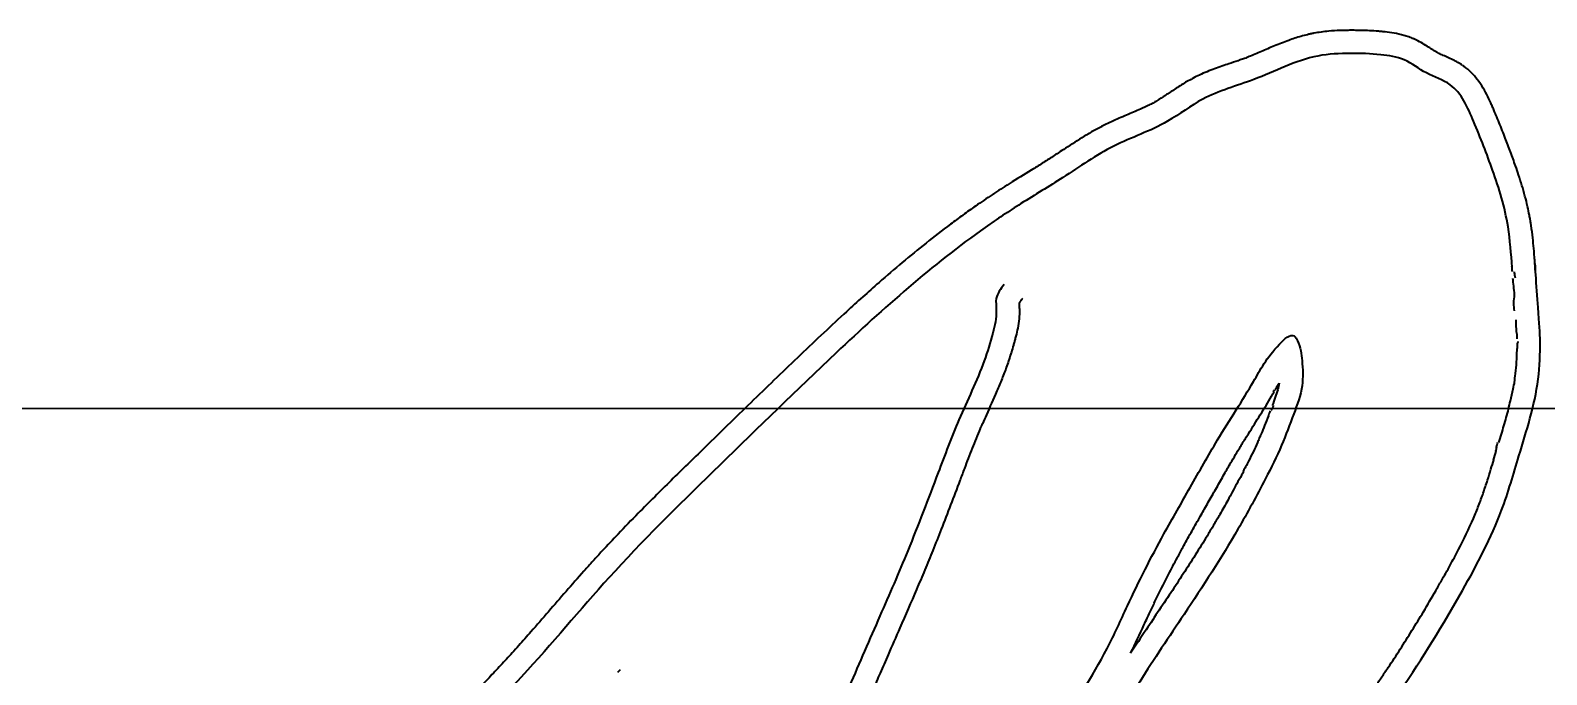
# Model space of a CAD drawing. Header units: millimetres. Extents: x 120281 to 1416367021, y -641565767 to 918373.
# Drawn here: x 1020500 to 1021142, y 870922 to 871195 of the extents above; entities that cross this region are included whole.
import ezdxf

# ---------------------------------------------------------------- set-up
doc = ezdxf.new("R2010")
doc.units = ezdxf.units.MM
doc.layers.add('0_Ном._пера__1', color=7, linetype='Continuous', lineweight=35)
doc.layers.add('размер', color=90, linetype='Continuous', lineweight=40)

msp = doc.modelspace()

# ---------------------------------------------------------------- linework, layer by layer
at = {"layer": '0_Ном._пера__1', "linetype": 'Continuous'}
for points, knots in [([(1021083.29825, 871192.02258, 0), (1021082.59165, 871192.27221, 0), (1021081.89167, 871192.49113, 0), (1021081.20099, 871192.68489, 0), (1021079.78197, 871193.08296, 0), (1021078.40915, 871193.37575, 0), (1021077.08229, 871193.60464, 0), (1021075.75544, 871193.83352, 0), (1021074.48053, 871193.99849, 0), (1021073.26693, 871194.13168, 0), (1021072.9432, 871194.16721, 0), (1021072.67354, 871194.19855, 0), (1021072.35817, 871194.23003, 0), (1021072.04254, 871194.26153, 0), (1021071.64713, 871194.29711, 0), (1021071.33264, 871194.32573, 0), (1021070.70385, 871194.38295, 0), (1021070.10523, 871194.43103, 0), (1021069.48088, 871194.47737, 0), (1021068.23227, 871194.57003, 0), (1021066.99598, 871194.64137, 0), (1021065.76363, 871194.69501, 0), (1021064.39517, 871194.75457, 0), (1021063.03606, 871194.79206, 0), (1021061.68446, 871194.81141, 0), (1021060.70296, 871194.82546, 0), (1021059.7256, 871194.83005, 0), (1021058.75118, 871194.82665, 0), (1021058.00403, 871194.82404, 0), (1021057.24996, 871194.81668, 0), (1021056.48677, 871194.80287, 0), (1021055.72351, 871194.78907, 0), (1021054.94401, 871194.76924, 0), (1021054.16471, 871194.74, 0), (1021052.60623, 871194.68153, 0), (1021051.02528, 871194.58741, 0), (1021049.40927, 871194.43965, 0), (1021048.33872, 871194.34176, 0), (1021047.25291, 871194.22026, 0), (1021046.16073, 871194.06869, 0), (1021045.16897, 871193.93105, 0), (1021044.17652, 871193.7685, 0), (1021043.16991, 871193.5768, 0), (1021042.6979, 871193.4869, 0), (1021042.20865, 871193.39411, 0), (1021041.74252, 871193.29325, 0), (1021041.27641, 871193.19239, 0), (1021040.81455, 871193.08517, 0), (1021040.35571, 871192.97455, 0), (1021039.43822, 871192.75338, 0), (1021038.5532, 871192.51154, 0), (1021037.66429, 871192.25698, 0), (1021035.88643, 871191.74787, 0), (1021034.16127, 871191.17998, 0), (1021032.49132, 871190.57995, 0), (1021030.41635, 871189.8344, 0), (1021028.42033, 871189.03925, 0), (1021026.49707, 871188.24055, 0), (1021024.57381, 871187.44185, 0), (1021022.72364, 871186.64009, 0), (1021020.9291, 871185.87131, 0), (1021019.13455, 871185.10254, 0), (1021017.39544, 871184.36681, 0), (1021015.69524, 871183.69292, 0), (1021015.33332, 871183.54947, 0), (1021014.94844, 871183.40746, 0), (1021014.58988, 871183.26981, 0)], [0, 0, 0, 0, 1, 1, 1, 2, 2, 2, 3, 3, 3, 4, 4, 4, 5, 5, 5, 6, 6, 6, 7, 7, 7, 8, 8, 8, 9, 9, 9, 10, 10, 10, 11, 11, 11, 12, 12, 12, 13, 13, 13, 14, 14, 14, 15, 15, 15, 16, 16, 16, 17, 17, 17, 18, 18, 18, 19, 19, 19, 20, 20, 20, 21, 21, 21, 22, 22, 22, 22]), ([(1021085.32957, 871191.19013, 0), (1021085.15205, 871191.26856, 0), (1021084.97202, 871191.34592, 0), (1021084.79314, 871191.42068, 0), (1021084.61461, 871191.49529, 0), (1021084.55135, 871191.54607, 0), (1021084.37338, 871191.61652, 0), (1021084.01743, 871191.7574, 0), (1021083.71429, 871191.8955, 0), (1021083.36114, 871192.02032, 0)], [0, 0, 0, 0, 1, 1, 1, 2, 2, 2, 3, 3, 3, 3]), ([(1021095.52503, 871185.24801, 0), (1021095.43862, 871185.29229, 0), (1021095.35479, 871185.336, 0), (1021095.27357, 871185.37912, 0), (1021095.11147, 871185.46517, 0), (1021095.04642, 871185.55179, 0), (1021094.87241, 871185.65071, 0), (1021094.69854, 871185.74956, 0), (1021094.54615, 871185.85241, 0), (1021094.35922, 871185.96442, 0), (1021093.98532, 871186.18848, 0), (1021093.59065, 871186.43752, 0), (1021093.16265, 871186.71068, 0), (1021092.52716, 871187.11626, 0), (1021091.82674, 871187.57334, 0), (1021091.05885, 871188.06388, 0), (1021090.29095, 871188.55443, 0), (1021089.45209, 871189.07889, 0), (1021088.52219, 871189.60933, 0), (1021087.59227, 871190.13977, 0), (1021086.56942, 871190.67652, 0), (1021085.43997, 871191.1762, 0)], [0, 0, 0, 0, 1, 1, 1, 2, 2, 2, 3, 3, 3, 4, 4, 4, 5, 5, 5, 6, 6, 6, 7, 7, 7, 7]), ([(1021127.01916, 871094.45146, 0), (1021126.61329, 871100.19096, 0), (1021126.20742, 871105.93046, 0), (1021125.30093, 871111.59603, 0), (1021124.63575, 871115.7534, 0), (1021123.70101, 871119.87097, 0), (1021122.55617, 871123.93815, 0), (1021121.44653, 871127.88028, 0), (1021120.13951, 871131.77507, 0), (1021118.78046, 871135.59691, 0), (1021116.31847, 871142.52037, 0), (1021113.68571, 871149.20444, 0), (1021110.7312, 871156.28668, 0), (1021108.27964, 871162.16331, 0), (1021105.60654, 871168.31409, 0), (1021100.76546, 871171.77946, 0), (1021097.83665, 871173.87597, 0), (1021094.11434, 871174.98958, 0), (1021090.7953, 871176.75935, 0), (1021087.54303, 871178.49352, 0), (1021084.67798, 871180.85771, 0), (1021081.38027, 871182.29235, 0), (1021078.29618, 871183.63406, 0), (1021074.83368, 871184.16275, 0), (1021071.41013, 871184.50669, 0), (1021067.13652, 871184.93602, 0), (1021062.92362, 871185.07745, 0), (1021058.67317, 871185.0598, 0), (1021054.04328, 871185.04058, 0), (1021049.36885, 871184.8326, 0), (1021044.83039, 871183.95169, 0), (1021040.07953, 871183.02954, 0), (1021035.47768, 871181.36999, 0), (1021030.9832, 871179.5268, 0), (1021026.53157, 871177.70117, 0), (1021022.18528, 871175.69539, 0), (1021017.69113, 871173.99191, 0), (1021010.46962, 871171.25463, 0), (1021002.86634, 871169.29787, 0), (1020996.09428, 871165.69335, 0), (1020990.92347, 871162.94112, 0), (1020986.23728, 871159.22822, 0), (1020981.14125, 871156.28668, 0), (1020973.92296, 871152.12012, 0), (1020965.8824, 871149.50114, 0), (1020958.43415, 871145.77378, 0), (1020950.88746, 871141.99717, 0), (1020943.94886, 871137.08269, 0), (1020936.8373, 871132.49345, 0), (1020930.97627, 871128.7112, 0), (1020924.99775, 871125.14986, 0), (1020919.11306, 871121.42744, 0), (1020914.00982, 871118.19934, 0), (1020908.97716, 871114.85011, 0), (1020904.03669, 871111.37516, 0), (1020881.54101, 871095.55252, 0), (1020860.95715, 871077.12356, 0), (1020840.90266, 871058.2557, 0), (1020824.24972, 871042.5881, 0), (1020807.96179, 871026.61785, 0), (1020791.61142, 871010.66923, 0), (1020776.57192, 870995.99927, 0), (1020761.47959, 870981.3476, 0), (1020747.30747, 870965.85022, 0), (1020734.69584, 870952.05925, 0), (1020722.81294, 870937.59855, 0), (1020710.20247, 870923.79865, 0), (1020702.68061, 870915.56731, 0), (1020694.89986, 870907.57108, 0), (1020687.41163, 870899.31261, 0), (1020679.50794, 870890.59594, 0), (1020671.93015, 870881.58712, 0), (1020664.14946, 870872.75193, 0), (1020656.44913, 870864.008, 0), (1020648.55007, 870855.43413, 0), (1020641.4423, 870846.19315, 0), (1020636.12064, 870839.27431, 0), (1020631.24254, 870831.98152, 0), (1020627.01799, 870824.36696, 0), (1020623.16394, 870817.4202, 0), (1020619.85364, 870810.20564, 0), (1020615.89334, 870803.25057, 0), (1020610.57158, 870793.90451, 0), (1020604.07588, 870785.027, 0), (1020600.87877, 870774.90973, 0), (1020599.41203, 870770.26824, 0), (1020598.64077, 870765.36577, 0), (1020598.09996, 870760.46083, 0), (1020597.69097, 870756.75151, 0), (1020597.4137, 870753.04077, 0), (1020597.53969, 870749.34766, 0), (1020597.67243, 870745.45677, 0), (1020598.2536, 870741.58546, 0), (1020598.65599, 870737.67756, 0), (1020599.09839, 870733.38114, 0), (1020599.325, 870729.04054, 0), (1020600.32416, 870724.89754, 0), (1020601.18265, 870721.33779, 0), (1020602.60839, 870717.92394, 0), (1020603.65739, 870714.33744, 0), (1020604.65618, 870710.92261, 0), (1020605.31661, 870707.35113, 0), (1020607.00182, 870704.336, 0), (1020608.45882, 870701.72919, 0), (1020610.68068, 870699.53838, 0), (1020612.55706, 870697.11181, 0), (1020615.1909, 870693.70569, 0), (1020617.13647, 870689.8354, 0), (1020619.78871, 870686.55351, 0), (1020622.88951, 870682.71655, 0), (1020626.9577, 870679.68369, 0), (1020630.91209, 870676.55031, 0), (1020634.90976, 870673.38263, 0), (1020638.79094, 870670.11217, 0), (1020643.14766, 870667.65895, 0), (1020647.16588, 870665.39633, 0), (1020651.59008, 870663.82884, 0), (1020655.94264, 870662.10138, 0), (1020660.93939, 870660.11825, 0), (1020665.84082, 870657.92432, 0), (1020670.95987, 870656.54579, 0), (1020677.77394, 870654.7108, 0), (1020684.9715, 870654.32064, 0), (1020692.09532, 870653.76694, 0), (1020697.86874, 870653.3182, 0), (1020703.59426, 870652.76204, 0), (1020709.33468, 870652.65509, 0), (1020717.47542, 870652.50343, 0), (1020725.64544, 870653.25529, 0), (1020733.80829, 870653.76698, 0), (1020739.37969, 870654.11622, 0), (1020744.94689, 870654.35364, 0), (1020750.49197, 870654.87704, 0), (1020757.01362, 870655.49262, 0), (1020763.50384, 870656.50382, 0), (1020769.96108, 870657.65578, 0), (1020777.58956, 870659.01669, 0), (1020785.1724, 870660.57404, 0), (1020792.76514, 870662.10146, 0), (1020805.5998, 870664.6834, 0), (1020818.4635, 870667.17989, 0), (1020831.14397, 870670.43774, 0), (1020843.58089, 870673.63301, 0), (1020855.84224, 870677.56064, 0), (1020867.85261, 870682.10782, 0), (1020879.12285, 870686.37478, 0), (1020890.17215, 870691.18732, 0), (1020901.22151, 870695.99982, 0)], [0, 0, 0, 0, 1, 1, 1, 2, 2, 2, 3, 3, 3, 4, 4, 4, 5, 5, 5, 6, 6, 6, 7, 7, 7, 8, 8, 8, 9, 9, 9, 10, 10, 10, 11, 11, 11, 12, 12, 12, 13, 13, 13, 14, 14, 14, 15, 15, 15, 16, 16, 16, 17, 17, 17, 18, 18, 18, 19, 19, 19, 20, 20, 20, 21, 21, 21, 22, 22, 22, 23, 23, 23, 24, 24, 24, 25, 25, 25, 26, 26, 26, 27, 27, 27, 28, 28, 28, 29, 29, 29, 30, 30, 30, 31, 31, 31, 32, 32, 32, 33, 33, 33, 34, 34, 34, 35, 35, 35, 36, 36, 36, 37, 37, 37, 38, 38, 38, 39, 39, 39, 40, 40, 40, 41, 41, 41, 42, 42, 42, 43, 43, 43, 44, 44, 44, 45, 45, 45, 46, 46, 46, 47, 47, 47, 48, 48, 48, 49, 49, 49, 49]), ([(1021105.58994, 871180.31648, 0), (1021105.25436, 871180.53674, 0), (1021104.92166, 871180.74444, 0), (1021104.59302, 871180.94114, 0), (1021103.93574, 871181.33455, 0), (1021103.2884, 871181.68394, 0), (1021102.67012, 871182.00147, 0), (1021101.75909, 871182.46933, 0), (1021100.89534, 871182.8688, 0), (1021100.09371, 871183.22771, 0), (1021099.29205, 871183.58662, 0), (1021098.54766, 871183.90538, 0), (1021097.87572, 871184.20129, 0), (1021097.20379, 871184.4972, 0), (1021096.60371, 871184.77021, 0), (1021096.08006, 871185.02626, 0), (1021095.93214, 871185.09859, 0), (1021095.8355, 871185.16951, 0), (1021095.7003, 871185.23911, 0)], [0, 0, 0, 0, 1, 1, 1, 2, 2, 2, 3, 3, 3, 4, 4, 4, 5, 5, 5, 6, 6, 6, 6]), ([(1021014.69369, 871183.27001, 0), (1021014.40175, 871183.15778, 0), (1021014.11155, 871183.04785, 0), (1021013.81738, 871182.93802, 0), (1021013.52305, 871182.82812, 0), (1021013.14788, 871182.72878, 0), (1021012.84805, 871182.61982, 0), (1021012.24806, 871182.40178, 0), (1021011.62521, 871182.17661, 0), (1021011.00444, 871181.96006, 0), (1021009.7629, 871181.52696, 0), (1021008.48893, 871181.09415, 0), (1021007.17434, 871180.64881, 0), (1021005.20816, 871179.98274, 0), (1021003.17007, 871179.28912, 0), (1021001.07902, 871178.5153, 0), (1020998.98798, 871177.74149, 0), (1020996.84515, 871176.88712, 0), (1020994.68158, 871175.88819, 0), (1020993.78863, 871175.47591, 0), (1020992.88407, 871175.03939, 0), (1020991.98706, 871174.5728, 0)], [0, 0, 0, 0, 1, 1, 1, 2, 2, 2, 3, 3, 3, 4, 4, 4, 5, 5, 5, 6, 6, 6, 7, 7, 7, 7]), ([(1021120.17381, 871158.99756, 0), (1021120.03884, 871159.32268, 0), (1021119.90326, 871159.64844, 0), (1021119.76707, 871159.9749, 0), (1021119.54727, 871160.50175, 0), (1021119.32896, 871161.03912, 0), (1021119.09592, 871161.58864, 0), (1021118.86287, 871162.13817, 0), (1021118.62221, 871162.69863, 0), (1021118.37212, 871163.26758, 0), (1021117.87194, 871164.40547, 0), (1021117.33568, 871165.57799, 0), (1021116.74158, 871166.77047, 0), (1021116.14748, 871167.96296, 0), (1021115.49664, 871169.17562, 0), (1021114.76349, 871170.39221, 0), (1021114.03034, 871171.60879, 0), (1021113.21451, 871172.82995, 0), (1021112.2836, 871174.03087, 0), (1021111.51465, 871175.02286, 0), (1021110.66685, 871176.00106, 0), (1021109.7229, 871176.94184, 0), (1021108.77894, 871177.88262, 0), (1021107.73784, 871178.78592, 0), (1021106.59342, 871179.61734, 0), (1021106.42502, 871179.73968, 0), (1021106.25102, 871179.8616, 0), (1021106.08206, 871179.97822, 0)], [0, 0, 0, 0, 1, 1, 1, 2, 2, 2, 3, 3, 3, 4, 4, 4, 5, 5, 5, 6, 6, 6, 7, 7, 7, 8, 8, 8, 9, 9, 9, 9]), ([(1020992.11241, 871174.5742, 0), (1020991.78353, 871174.40301, 0), (1020991.45356, 871174.22719, 0), (1020991.12898, 871174.05029, 0), (1020990.37853, 871173.6413, 0), (1020989.54894, 871173.22174, 0), (1020988.84123, 871172.80102, 0), (1020987.25041, 871171.85532, 0), (1020985.7426, 871170.89329, 0), (1020984.32874, 871169.95801, 0), (1020982.91491, 871169.02274, 0), (1020981.57896, 871168.11482, 0), (1020980.2971, 871167.26992, 0), (1020979.01525, 871166.42502, 0), (1020977.79037, 871165.64327, 0), (1020976.61163, 871164.95039, 0)], [0, 0, 0, 0, 1, 1, 1, 2, 2, 2, 3, 3, 3, 4, 4, 4, 5, 5, 5, 5]), ([(1020975.88086, 871164.47525, 0), (1020975.61154, 871164.32321, 0), (1020975.33897, 871164.17249, 0), (1020975.0632, 871164.02295, 0), (1020974.51124, 871163.72366, 0), (1020973.86662, 871163.44168, 0), (1020973.2893, 871163.15103, 0), (1020972.13463, 871162.56972, 0), (1020970.93354, 871162.00434, 0), (1020969.68554, 871161.44179, 0), (1020967.81272, 871160.5976, 0), (1020965.84601, 871159.7635, 0), (1020963.80069, 871158.89565, 0), (1020961.75537, 871158.0278, 0), (1020959.63549, 871157.12614, 0), (1020957.47046, 871156.13479, 0), (1020956.44563, 871155.66553, 0), (1020955.4037, 871155.1764, 0), (1020954.36196, 871154.65982, 0), (1020953.99458, 871154.47764, 0), (1020953.60274, 871154.30716, 0), (1020953.23826, 871154.12051, 0)], [0, 0, 0, 0, 1, 1, 1, 2, 2, 2, 3, 3, 3, 4, 4, 4, 5, 5, 5, 6, 6, 6, 7, 7, 7, 7]), ([(1021136.76121, 871095.14037, 0), (1021136.61845, 871097.15918, 0), (1021136.47339, 871099.21321, 0), (1021136.30309, 871101.29931, 0), (1021136.1827, 871102.77403, 0), (1021136.04964, 871104.26479, 0), (1021135.89511, 871105.77043, 0), (1021135.72777, 871107.40092, 0), (1021135.53525, 871109.04888, 0), (1021135.30562, 871110.71252, 0), (1021135.20899, 871111.41261, 0), (1021135.10578, 871112.11547, 0), (1021134.99506, 871112.82093, 0), (1021134.89826, 871113.43773, 0), (1021134.79585, 871114.05507, 0), (1021134.68845, 871114.66986, 0), (1021134.58105, 871115.28465, 0), (1021134.46845, 871115.8978, 0), (1021134.35099, 871116.5093, 0), (1021134.11608, 871117.73229, 0), (1021133.86152, 871118.94864, 0), (1021133.58866, 871120.15818, 0), (1021133.24866, 871121.66532, 0), (1021132.88035, 871123.16188, 0), (1021132.48654, 871124.64759, 0), (1021132.08255, 871126.17168, 0), (1021131.6507, 871127.68566, 0), (1021131.20018, 871129.17737, 0), (1021130.74967, 871130.66909, 0), (1021130.28032, 871132.14103, 0), (1021129.79953, 871133.59273, 0), (1021129.37172, 871134.88449, 0), (1021128.93484, 871136.16022, 0), (1021128.494, 871137.41938, 0), (1021128.14386, 871138.41947, 0), (1021127.79198, 871139.40755, 0), (1021127.43652, 871140.39261, 0), (1021127.08107, 871141.37766, 0), (1021126.72218, 871142.35845, 0), (1021126.35948, 871143.33655, 0), (1021125.63406, 871145.29275, 0), (1021124.89353, 871147.23816, 0), (1021124.13506, 871149.18552, 0), (1021123.71377, 871150.26716, 0), (1021123.28687, 871151.34942, 0), (1021122.85407, 871152.4345, 0), (1021121.98846, 871154.60466, 0), (1021121.09901, 871156.78613, 0), (1021120.18149, 871158.99713, 0)], [0, 0, 0, 0, 1, 1, 1, 2, 2, 2, 3, 3, 3, 4, 4, 4, 5, 5, 5, 6, 6, 6, 7, 7, 7, 8, 8, 8, 9, 9, 9, 10, 10, 10, 11, 11, 11, 12, 12, 12, 13, 13, 13, 14, 14, 14, 15, 15, 15, 16, 16, 16, 16]), ([(1020953.51172, 871154.10312, 0), (1020953.14795, 871153.91644, 0), (1020952.78649, 871153.72799, 0), (1020952.42725, 871153.53795, 0), (1020951.70789, 871153.1574, 0), (1020950.78332, 871152.7719, 0), (1020950.08092, 871152.38033, 0), (1020948.67588, 871151.59704, 0), (1020947.27278, 871150.79527, 0), (1020945.92877, 871149.98114, 0), (1020943.16556, 871148.30732, 0), (1020940.5192, 871146.589, 0), (1020937.94993, 871144.90067, 0), (1020936.97799, 871144.26198, 0), (1020936.00777, 871143.62759, 0), (1020935.05576, 871143.00098, 0), (1020934.212, 871142.44562, 0), (1020933.38953, 871141.89628, 0), (1020932.55868, 871141.35564, 0), (1020931.81508, 871140.87177, 0), (1020931.07227, 871140.3961, 0), (1020930.3276, 871139.92056, 0), (1020929.58305, 871139.4451, 0), (1020928.85541, 871138.97138, 0), (1020928.10214, 871138.49777, 0), (1020926.59535, 871137.55039, 0), (1020925.05026, 871136.60538, 0), (1020923.51351, 871135.65613, 0), (1020920.44001, 871133.75761, 0), (1020917.31434, 871131.84211, 0), (1020914.16609, 871129.85416, 0), (1020912.96262, 871129.09423, 0), (1020911.75614, 871128.32678, 0), (1020910.55884, 871127.55259, 0), (1020909.36153, 871126.7784, 0), (1020908.16805, 871125.99694, 0), (1020906.97845, 871125.20895, 0), (1020904.59929, 871123.63299, 0), (1020902.2398, 871122.02924, 0), (1020899.89467, 871120.39714, 0), (1020898.1017, 871119.1493, 0), (1020896.32308, 871117.88464, 0), (1020894.55477, 871116.60651, 0), (1020892.78647, 871115.32839, 0), (1020891.02883, 871114.03639, 0), (1020889.28527, 871112.73098, 0), (1020885.79811, 871110.12015, 0), (1020882.358, 871107.45692, 0), (1020878.96162, 871104.7499, 0), (1020872.16887, 871099.33587, 0), (1020865.54737, 871093.74665, 0), (1020859.05232, 871088.04938, 0), (1020854.40353, 871083.97159, 0), (1020849.81972, 871079.8384, 0), (1020845.28536, 871075.67397, 0), (1020842.06614, 871072.71737, 0), (1020838.87203, 871069.74503, 0), (1020835.69702, 871066.76548, 0), (1020832.35123, 871063.62567, 0), (1020829.02386, 871060.477, 0), (1020825.71033, 871057.3198, 0), (1020822.39681, 871054.1626, 0), (1020819.09717, 871050.99758, 0), (1020815.8079, 871047.82733, 0), (1020809.22938, 871041.48683, 0), (1020802.69331, 871035.1254, 0), (1020796.17093, 871028.76393, 0), (1020792.46407, 871025.14852, 0), (1020788.76138, 871021.53313, 0), (1020785.05888, 871017.92141, 0), (1020780.40257, 871013.37926, 0), (1020775.72853, 871008.82719, 0), (1020771.06309, 871004.23745, 0), (1020766.39764, 870999.6477, 0), (1020761.74155, 870995.02089, 0), (1020757.12492, 870990.33061, 0), (1020754.25662, 870987.41655, 0), (1020751.40401, 870984.47799, 0), (1020748.57318, 870981.50849, 0), (1020746.30975, 870979.13418, 0), (1020744.06113, 870976.73985, 0), (1020741.82998, 870974.32271, 0), (1020740.52669, 870972.91078, 0), (1020739.24628, 870971.48902, 0), (1020737.95923, 870970.06551, 0), (1020736.67217, 870968.64199, 0), (1020735.38435, 870967.21632, 0), (1020734.11381, 870965.78712, 0), (1020731.57269, 870962.92867, 0), (1020729.05155, 870960.06163, 0), (1020726.55796, 870957.19745, 0), (1020721.57079, 870951.46912, 0), (1020716.65562, 870945.75187, 0), (1020711.71339, 870940.13311, 0), (1020709.98083, 870938.16339, 0), (1020708.24437, 870936.20571, 0), (1020706.50168, 870934.26378, 0), (1020705.57891, 870933.23551, 0), (1020704.61824, 870932.21427, 0), (1020703.69084, 870931.19541, 0)], [0, 0, 0, 0, 1, 1, 1, 2, 2, 2, 3, 3, 3, 4, 4, 4, 5, 5, 5, 6, 6, 6, 7, 7, 7, 8, 8, 8, 9, 9, 9, 10, 10, 10, 11, 11, 11, 12, 12, 12, 13, 13, 13, 14, 14, 14, 15, 15, 15, 16, 16, 16, 17, 17, 17, 18, 18, 18, 19, 19, 19, 20, 20, 20, 21, 21, 21, 22, 22, 22, 23, 23, 23, 24, 24, 24, 25, 25, 25, 26, 26, 26, 27, 27, 27, 28, 28, 28, 29, 29, 29, 30, 30, 30, 31, 31, 31, 32, 32, 32, 33, 33, 33, 33]), ([(1020878.62021, 870779.39196, 0), (1020877.67619, 870773.79115, 0), (1020876.73217, 870768.19034, 0), (1020875.50962, 870762.63179, 0), (1020874.37109, 870757.45523, 0), (1020872.99098, 870752.31531, 0), (1020872.06434, 870747.13523, 0), (1020871.4743, 870743.83678, 0), (1020871.06812, 870740.52204, 0), (1020870.91445, 870737.09239, 0), (1020870.75156, 870733.45684, 0), (1020870.8724, 870729.69218, 0), (1020872.35072, 870726.47378, 0), (1020873.17463, 870724.68006, 0), (1020874.42019, 870723.05603, 0), (1020875.79599, 870721.59583, 0), (1020877.3454, 870719.95137, 0), (1020879.05998, 870718.51471, 0), (1020880.96391, 870717.29175, 0), (1020883.07807, 870715.93374, 0), (1020885.4257, 870714.83925, 0), (1020887.85887, 870714.42237, 0), (1020890.85895, 870713.90835, 0), (1020893.98908, 870714.4245, 0), (1020897.0492, 870714.99624, 0), (1020899.8972, 870715.52836, 0), (1020902.68456, 870716.10863, 0), (1020905.38042, 870717.00481, 0), (1020911.00437, 870718.87438, 0), (1020916.23011, 870722.11881, 0), (1020920.88857, 870725.8999, 0), (1020924.86443, 870729.12695, 0), (1020928.42707, 870732.74491, 0), (1020932.3743, 870735.94463, 0), (1020937.24706, 870739.89462, 0), (1020942.7059, 870743.20724, 0), (1020947.3097, 870747.42217, 0), (1020952.683, 870752.3416, 0), (1020956.89153, 870758.49016, 0), (1020961.67236, 870764.06648, 0), (1020965.64592, 870768.7012, 0), (1020970.01482, 870772.9406, 0), (1020974.30797, 870777.26564, 0), (1020979.79843, 870782.79688, 0), (1020985.165, 870788.46817, 0), (1020990.1069, 870794.48383, 0), (1020994.76585, 870800.15508, 0), (1020999.04736, 870806.13239, 0), (1021003.52673, 870811.95498, 0), (1021013.35677, 870824.73276, 0), (1021024.13965, 870836.76537, 0), (1021033.85573, 870849.60431, 0), (1021042.07447, 870860.46464, 0), (1021049.52989, 870871.90192, 0), (1021057.28978, 870883.11947, 0), (1021064.73603, 870893.88363, 0), (1021072.46263, 870904.44546, 0), (1021079.80743, 870915.25845, 0), (1021089.13572, 870928.99154, 0), (1021097.84814, 870943.12976, 0), (1021106.03911, 870957.63661, 0), (1021112.24964, 870968.63595, 0), (1021118.1604, 870979.84721, 0), (1021122.5826, 870991.61237, 0), (1021125.40352, 870999.11736, 0), (1021127.61872, 871006.84774, 0), (1021129.93575, 871014.56933, 0), (1021131.52452, 871019.86396, 0), (1021133.16119, 871025.15447, 0), (1021134.58823, 871030.43023, 0), (1021136.06196, 871035.87864, 0), (1021137.31205, 871041.31132, 0), (1021138.04663, 871047.14627, 0), (1021138.71933, 871052.48968, 0), (1021138.95969, 871058.17042, 0), (1021138.9146, 871062.75421, 0), (1021138.87214, 871067.07162, 0), (1021138.57619, 871070.41586, 0), (1021138.04637, 871077.45225, 0), (1021137.40821, 871085.92764, 0), (1021136.43068, 871099.75974, 0), (1021136.76126, 871095.14034, 0), (1021136.79558, 871094.66074, 0), (1021136.80621, 871093.97847, 0), (1021136.85453, 871093.29995, 0)], [0, 0, 0, 0, 1, 1, 1, 2, 2, 2, 3, 3, 3, 4, 4, 4, 5, 5, 5, 6, 6, 6, 7, 7, 7, 8, 8, 8, 9, 9, 9, 10, 10, 10, 11, 11, 11, 12, 12, 12, 13, 13, 13, 14, 14, 14, 15, 15, 15, 16, 16, 16, 17, 17, 17, 18, 18, 18, 19, 19, 19, 20, 20, 20, 21, 21, 21, 22, 22, 22, 23, 23, 23, 24, 24, 24, 25, 25, 25, 26, 26, 26, 27, 27, 27, 28, 28, 28, 28]), ([(1021128.00965, 871076.03223, 0), (1021127.93115, 871077.05646, 0), (1021127.84681, 871078.17047, 0), (1021127.75972, 871079.33213, 0), (1021127.67264, 871080.49367, 0), (1021128.17098, 871081.68891, 0), (1021128.08263, 871082.8982, 0), (1021127.90593, 871085.31672, 0), (1021127.51877, 871087.72844, 0), (1021127.37079, 871089.78759, 0)], [0, 0, 0, 0, 1, 1, 1, 2, 2, 2, 3, 3, 3, 3]), ([(1020912.00664, 871087.19683, 0), (1020910.5623, 871085.32414, 0), (1020909.11797, 871083.45144, 0), (1020908.69794, 871081.32025, 0), (1020908.37766, 871079.69524, 0), (1020908.6529, 871077.91995, 0), (1020908.69794, 871076.17802, 0), (1020908.78256, 871072.90474, 0), (1020908.0543, 871069.74929, 0), (1020907.22642, 871066.62788, 0), (1020906.17156, 871062.6506, 0), (1020904.95497, 871058.72858, 0), (1020903.55205, 871054.87662, 0), (1020900.45783, 871046.38089, 0), (1020896.4572, 871038.22596, 0), (1020892.8902, 871029.90166, 0), (1020889.72751, 871022.52088, 0), (1020886.90571, 871015.00696, 0), (1020884.06994, 871007.49781, 0), (1020879.89244, 870996.43575, 0), (1020875.68462, 870985.38405, 0), (1020871.20523, 870974.44327, 0), (1020867.40987, 870965.17321, 0), (1020863.41956, 870955.98278, 0), (1020859.4023, 870946.80468, 0), (1020855.06956, 870936.90585, 0), (1020850.70548, 870927.02137, 0), (1020846.53318, 870917.05559, 0), (1020843.31077, 870909.35871, 0), (1020840.20276, 870901.61333, 0), (1020836.97716, 870893.91741, 0), (1020833.77659, 870886.28122, 0), (1020830.46026, 870878.69372, 0), (1020827.05107, 870871.14734, 0), (1020821.7778, 870859.47478, 0), (1020816.28239, 870847.90061, 0), (1020810.48554, 870836.48066, 0), (1020806.76781, 870829.15662, 0), (1020802.92609, 870821.89601, 0), (1020799.45801, 870814.44493, 0), (1020797.51528, 870810.27101, 0), (1020795.68981, 870806.03733, 0), (1020793.57638, 870801.95744, 0), (1020789.89178, 870794.84449, 0), (1020785.33195, 870788.19898, 0), (1020781.08173, 870781.39038, 0), (1020777.0977, 870775.00821, 0), (1020773.38574, 870768.48274, 0), (1020769.68414, 870761.92388, 0), (1020766.70664, 870756.64805, 0), (1020763.73584, 870751.35061, 0), (1020760.12811, 870746.49906, 0), (1020757.03626, 870742.34125, 0), (1020753.4767, 870738.51092, 0), (1020750.53694, 870734.25887, 0), (1020747.64263, 870730.07253, 0), (1020745.3491, 870725.47741, 0), (1020742.81802, 870721.03705, 0), (1020740.22349, 870716.48538, 0), (1020737.3792, 870712.09633, 0), (1020734.36339, 870707.81524, 0), (1020730.94534, 870702.96313, 0), (1020727.30678, 870698.24969, 0), (1020723.33573, 870693.85909, 0), (1020720.7724, 870691.02494, 0), (1020718.07045, 870688.32533, 0), (1020714.51103, 870686.51386, 0), (1020711.73899, 870685.10312, 0), (1020708.44535, 870684.23118, 0), (1020705.6892, 870685.04532, 0)], [0, 0, 0, 0, 1, 1, 1, 2, 2, 2, 3, 3, 3, 4, 4, 4, 5, 5, 5, 6, 6, 6, 7, 7, 7, 8, 8, 8, 9, 9, 9, 10, 10, 10, 11, 11, 11, 12, 12, 12, 13, 13, 13, 14, 14, 14, 15, 15, 15, 16, 16, 16, 17, 17, 17, 18, 18, 18, 19, 19, 19, 20, 20, 20, 21, 21, 21, 22, 22, 22, 23, 23, 23, 23]), ([(1020918.31584, 871079.28562, 0), (1020918.31879, 871079.19337, 0), (1020918.32339, 871079.08482, 0), (1020918.32974, 871078.9607, 0), (1020918.34242, 871078.71247, 0), (1020918.36243, 871078.40223, 0), (1020918.38522, 871078.03331, 0), (1020918.40801, 871077.66438, 0), (1020918.43359, 871077.23672, 0), (1020918.45116, 871076.7498, 0), (1020918.45857, 871076.54431, 0), (1020918.46388, 871076.32514, 0), (1020918.46712, 871076.11025, 0), (1020918.47318, 871075.7077, 0), (1020918.47158, 871075.30993, 0), (1020918.46215, 871074.91734, 0), (1020918.44329, 871074.13215, 0), (1020918.39522, 871073.36776, 0), (1020918.32523, 871072.6258, 0), (1020918.19565, 871071.25217, 0), (1020917.99147, 871069.95595, 0), (1020917.75379, 871068.73624, 0), (1020917.51611, 871067.51654, 0), (1020917.24494, 871066.37268, 0), (1020916.97208, 871065.29908, 0), (1020916.89359, 871064.99024, 0), (1020916.81542, 871064.68717, 0), (1020916.73717, 871064.38984, 0), (1020916.67189, 871064.14178, 0), (1020916.60587, 871063.89797, 0), (1020916.54006, 871063.65292, 0), (1020916.47425, 871063.40786, 0), (1020916.40889, 871063.16287, 0), (1020916.34189, 871062.91806, 0), (1020916.20788, 871062.42843, 0), (1020916.07085, 871061.93933, 0), (1020915.93192, 871061.45074, 0), (1020915.65406, 871060.47355, 0), (1020915.36641, 871059.49845, 0), (1020915.06838, 871058.52567, 0), (1020914.47232, 871056.58012, 0), (1020913.83516, 871054.64384, 0), (1020913.15393, 871052.7187, 0), (1020912.83086, 871051.80573, 0), (1020912.49725, 871050.89439, 0), (1020912.15708, 871049.99299, 0), (1020911.81691, 871049.09159, 0), (1020911.46966, 871048.1983, 0), (1020911.11707, 871047.31252, 0), (1020910.41189, 871045.54096, 0), (1020909.6852, 871043.79945, 0), (1020908.9489, 871042.08335, 0), (1020907.47123, 871038.63933, 0), (1020905.95582, 871035.2972, 0), (1020904.4914, 871032.02252, 0), (1020903.91802, 871030.74034, 0), (1020903.35231, 871029.46858, 0), (1020902.79918, 871028.2054, 0), (1020902.49674, 871027.51471, 0), (1020902.19802, 871026.8266, 0), (1020901.90384, 871026.14078, 0), (1020901.31549, 871024.76912, 0), (1020900.73789, 871023.38901, 0), (1020900.16763, 871021.99895, 0), (1020899.59736, 871020.6089, 0), (1020899.03484, 871019.20967, 0), (1020898.47766, 871017.80217, 0), (1020897.36329, 871014.98717, 0), (1020896.27038, 871012.13905, 0), (1020895.17955, 871009.26538, 0), (1020894.53528, 871007.56811, 0), (1020893.89178, 871005.86194, 0), (1020893.24474, 871004.14847, 0), (1020891.95066, 871000.72155, 0), (1020890.65089, 870997.28823, 0), (1020889.33888, 870993.85289, 0), (1020888.02688, 870990.41755, 0), (1020886.70241, 870986.97974, 0), (1020885.35815, 870983.54248, 0), (1020884.18881, 870980.55249, 0), (1020883.00455, 870977.56293, 0), (1020881.80043, 870974.5758, 0), (1020880.68462, 870971.80776, 0), (1020879.54991, 870969.04044, 0), (1020878.40249, 870966.28678, 0), (1020877.25508, 870963.53311, 0), (1020876.09484, 870960.7902, 0), (1020874.92626, 870958.05626, 0), (1020872.58908, 870952.58839, 0), (1020870.21835, 870947.15626, 0), (1020867.84909, 870941.7464, 0), (1020866.18138, 870937.93847, 0), (1020864.51465, 870934.14198, 0), (1020862.86152, 870930.35156, 0), (1020861.72956, 870927.75612, 0), (1020860.60388, 870925.16353, 0), (1020859.48865, 870922.57207, 0), (1020858.49611, 870920.26573, 0), (1020857.51176, 870917.96028, 0), (1020856.53843, 870915.65453, 0), (1020855.91155, 870914.1695, 0), (1020855.28886, 870912.68568, 0), (1020854.66933, 870911.19564, 0), (1020854.04981, 870909.70562, 0), (1020853.43433, 870908.21063, 0), (1020852.81731, 870906.7114, 0), (1020851.58328, 870903.71295, 0), (1020850.35026, 870900.69747, 0), (1020849.10561, 870897.67092, 0), (1020848.23896, 870895.56353, 0), (1020847.36547, 870893.4508, 0), (1020846.4822, 870891.33464, 0), (1020845.92164, 870889.99165, 0), (1020845.35597, 870888.64779, 0), (1020844.78796, 870887.3065, 0), (1020844.21996, 870885.96521, 0), (1020843.64741, 870884.62547, 0), (1020843.07284, 870883.28759, 0), (1020841.92371, 870880.61184, 0), (1020840.76459, 870877.94279, 0), (1020839.59075, 870875.28016, 0), (1020838.14722, 870872.00581, 0), (1020836.68653, 870868.74191, 0), (1020835.20832, 870865.48526, 0), (1020833.73011, 870862.22861, 0), (1020832.23317, 870858.97808, 0), (1020830.71682, 870855.73487, 0), (1020827.68411, 870849.24844, 0), (1020824.57198, 870842.79126, 0), (1020821.36588, 870836.37303, 0), (1020820.75772, 870835.15557, 0), (1020820.14356, 870833.93921, 0), (1020819.52855, 870832.72462, 0)], [0, 0, 0, 0, 1, 1, 1, 2, 2, 2, 3, 3, 3, 4, 4, 4, 5, 5, 5, 6, 6, 6, 7, 7, 7, 8, 8, 8, 9, 9, 9, 10, 10, 10, 11, 11, 11, 12, 12, 12, 13, 13, 13, 14, 14, 14, 15, 15, 15, 16, 16, 16, 17, 17, 17, 18, 18, 18, 19, 19, 19, 20, 20, 20, 21, 21, 21, 22, 22, 22, 23, 23, 23, 24, 24, 24, 25, 25, 25, 26, 26, 26, 27, 27, 27, 28, 28, 28, 29, 29, 29, 30, 30, 30, 31, 31, 31, 32, 32, 32, 33, 33, 33, 34, 34, 34, 35, 35, 35, 36, 36, 36, 37, 37, 37, 38, 38, 38, 39, 39, 39, 40, 40, 40, 41, 41, 41, 42, 42, 42, 43, 43, 43, 44, 44, 44, 44]), ([(1020919.74011, 871081.23231, 0), (1020919.60086, 871081.05176, 0), (1020919.46918, 871080.88099, 0), (1020919.34597, 871080.71996, 0), (1020919.09953, 871080.39791, 0), (1020918.88708, 871080.11445, 0), (1020918.71434, 871079.8736, 0), (1020918.54161, 871079.63276, 0), (1020918.40883, 871079.43461, 0), (1020918.31769, 871079.28858, 0)], [0, 0, 0, 0, 1, 1, 1, 2, 2, 2, 3, 3, 3, 3]), ([(1021128.97091, 871066.58166, 0), (1021128.92953, 871067.38624, 0), (1021128.87749, 871068.23229, 0), (1021128.81408, 871069.16414, 0), (1021128.75067, 871070.09595, 0), (1021128.83606, 871071.10708, 0), (1021128.75055, 871072.24732, 0)], [0, 0, 0, 0, 1, 1, 1, 2, 2, 2, 2]), ([(1020897.85545, 870820.05533, 0), (1020901.20367, 870826.57555, 0), (1020904.55188, 870833.09578, 0), (1020907.9754, 870839.5879, 0), (1020911.10819, 870845.52871, 0), (1020914.30403, 870851.44598, 0), (1020916.9851, 870857.58951, 0), (1020919.62485, 870863.63833, 0), (1020921.76557, 870869.90647, 0), (1020924.27658, 870876.01963, 0), (1020927.36132, 870883.52959, 0), (1020931.00488, 870890.80565, 0), (1020935.00011, 870897.87981, 0), (1020941.68423, 870909.71507, 0), (1020949.35266, 870920.98522, 0), (1020955.59246, 870933.02787, 0), (1020958.64722, 870938.92347, 0), (1020961.35958, 870945.00421, 0), (1020964.17481, 870951.02947, 0), (1020969.00652, 870961.37049, 0), (1020974.14126, 870971.54809, 0), (1020979.6433, 870981.56198, 0), (1020983.28439, 870988.18888, 0), (1020987.08634, 870994.74408, 0), (1020990.79419, 871001.27767, 0), (1020994.59825, 871007.98079, 0), (1020998.30327, 871014.66117, 0), (1021002.37684, 871021.42376, 0), (1021007.4548, 871029.85378, 0), (1021013.10546, 871038.41156, 0), (1021017.55897, 871046.0948, 0), (1021020.52659, 871051.21458, 0), (1021022.96264, 871055.94604, 0), (1021028.59089, 871061.93493, 0), (1021030.6598, 871064.1364, 0), (1021033.16026, 871066.50778, 0), (1021034.79435, 871065.38006, 0), (1021035.36964, 871064.98305, 0), (1021035.83679, 871064.15233, 0), (1021036.22101, 871063.32997, 0), (1021037.54778, 871060.49023, 0), (1021037.87737, 871057.7501, 0), (1021038.1253, 871054.91625, 0), (1021038.42946, 871051.43967, 0), (1021038.61184, 871047.82205, 0), (1021038.12491, 871044.33352, 0), (1021037.55198, 871040.22885, 0), (1021036.05185, 871036.30291, 0), (1021034.59149, 871032.39349, 0), (1021032.91872, 871027.91542, 0), (1021031.29817, 871023.45901, 0), (1021029.43246, 871019.09616, 0), (1021027.38411, 871014.30623, 0), (1021025.0403, 871009.62906, 0), (1021022.64319, 871004.98521, 0), (1021018.90589, 870997.74503, 0), (1021015.03891, 870990.58584, 0), (1021010.96359, 870983.54601, 0), (1021003.83637, 870971.2342, 0), (1020996.07186, 870959.28747, 0), (1020988.16838, 870947.44274, 0), (1020981.85399, 870937.97956, 0), (1020975.45092, 870928.58148, 0), (1020969.39561, 870918.96034, 0), (1020964.46611, 870911.12797, 0), (1020959.76707, 870903.14776, 0), (1020954.79061, 870895.34078, 0), (1020952.74017, 870892.12407, 0), (1020950.64265, 870888.93677, 0), (1020948.36709, 870885.8718, 0), (1020945.33101, 870881.78248, 0), (1020941.97818, 870877.91093, 0), (1020939.20332, 870873.66182, 0), (1020936.33074, 870869.26305, 0), (1020934.07747, 870864.45966, 0), (1020931.78385, 870859.70756, 0), (1020929.46249, 870854.89798, 0), (1020927.09967, 870850.14095, 0), (1020924.80089, 870845.31723, 0), (1020921.60415, 870838.60926, 0), (1020918.53142, 870831.77233, 0), (1020914.32405, 870825.69594, 0), (1020912.06379, 870822.43162, 0), (1020909.47583, 870819.38678, 0), (1020906.8881, 870816.34196, 0)], [0, 0, 0, 0, 1, 1, 1, 2, 2, 2, 3, 3, 3, 4, 4, 4, 5, 5, 5, 6, 6, 6, 7, 7, 7, 8, 8, 8, 9, 9, 9, 10, 10, 10, 11, 11, 11, 12, 12, 12, 13, 13, 13, 14, 14, 14, 15, 15, 15, 16, 16, 16, 17, 17, 17, 18, 18, 18, 19, 19, 19, 20, 20, 20, 21, 21, 21, 22, 22, 22, 23, 23, 23, 24, 24, 24, 25, 25, 25, 26, 26, 26, 27, 27, 27, 28, 28, 28, 28]), ([(1021129.2813, 871060.09596, 0), (1021129.29052, 871060.68485, 0), (1021129.29489, 871061.25976, 0), (1021129.29478, 871061.81674, 0), (1021129.29469, 871062.23876, 0), (1021129.65665, 871062.64596, 0), (1021129.65154, 871063.04622, 0)], [0, 0, 0, 0, 1, 1, 1, 2, 2, 2, 2]), ([(1021128.36585, 871048.3221, 0), (1021128.56423, 871049.89104, 0), (1021128.7242, 871051.52177, 0), (1021128.8468, 871053.15212, 0), (1021128.9694, 871054.78248, 0), (1021129.03564, 871056.41211, 0), (1021129.08719, 871057.97993, 0), (1021129.11093, 871058.70187, 0), (1021129.10226, 871059.40772, 0), (1021129.11226, 871060.09738, 0)], [0, 0, 0, 0, 1, 1, 1, 2, 2, 2, 3, 3, 3, 3]), ([(1021026.74926, 871042.52, 0), (1021027.05347, 871043.05103, 0), (1021027.34819, 871043.56686, 0), (1021027.63741, 871044.06928, 0), (1021027.8881, 871044.50475, 0), (1021028.14751, 871044.93016, 0), (1021028.39271, 871045.3473, 0)], [0, 0, 0, 0, 1, 1, 1, 2, 2, 2, 2]), ([(1021028.41197, 871045.34679, 0), (1021028.27657, 871044.49377, 0), (1021028.06981, 871043.57724, 0), (1021027.79523, 871042.59232, 0), (1021027.52064, 871041.60738, 0), (1021027.16043, 871040.55534, 0), (1021026.76702, 871039.4371, 0)], [0, 0, 0, 0, 1, 1, 1, 2, 2, 2, 2]), ([(1021125.46778, 871034.40061, 0), (1021125.7766, 871035.57781, 0), (1021126.07005, 871036.7445, 0), (1021126.34567, 871037.90614, 0), (1021126.74874, 871039.60492, 0), (1021127.17555, 871041.29033, 0), (1021127.49578, 871042.98635, 0), (1021127.68386, 871043.9824, 0), (1021127.95654, 871044.97543, 0), (1021128.11251, 871045.9814, 0), (1021128.23252, 871046.75544, 0), (1021128.20139, 871047.54568, 0), (1021128.30073, 871048.33017, 0)], [0, 0, 0, 0, 1, 1, 1, 2, 2, 2, 3, 3, 3, 4, 4, 4, 4]), ([(1021012.94871, 871019.99701, 0), (1021013.76421, 871021.31961, 0), (1021014.59194, 871022.64886, 0), (1021015.42472, 871023.98035, 0), (1021017.09026, 871026.64333, 0), (1021018.77362, 871029.31471, 0), (1021020.42315, 871031.96491, 0), (1021022.07268, 871034.6151, 0), (1021023.68518, 871037.24369, 0), (1021025.2092, 871039.83051, 0)], [0, 0, 0, 0, 1, 1, 1, 2, 2, 2, 3, 3, 3, 3]), ([(1021025.12055, 871039.82083, 0), (1021025.32734, 871040.17201, 0), (1021025.53249, 871040.52244, 0), (1021025.73587, 871040.8721, 0), (1021025.89789, 871041.15065, 0), (1021026.1142, 871041.46639, 0), (1021026.2717, 871041.73964, 0)], [0, 0, 0, 0, 1, 1, 1, 2, 2, 2, 2]), ([(1021023.86318, 871031.59672, 0), (1021023.33685, 871030.19159, 0), (1021022.81378, 871028.81105, 0), (1021022.28508, 871027.45717, 0), (1021021.812, 871026.24574, 0), (1021021.35049, 871025.05557, 0), (1021020.86252, 871023.88786, 0), (1021020.60442, 871023.27024, 0), (1021020.26308, 871022.66414, 0), (1021019.99544, 871022.05224, 0)], [0, 0, 0, 0, 1, 1, 1, 2, 2, 2, 3, 3, 3, 3]), ([(1021025.99117, 871035.87264, 0), (1021025.85654, 871035.51068, 0), (1021025.72203, 871035.14829, 0), (1021025.5885, 871034.78818, 0), (1021025.45497, 871034.42807, 0), (1021025.03455, 871034.11012, 0), (1021024.9021, 871033.75291, 0)], [0, 0, 0, 0, 1, 1, 1, 2, 2, 2, 2]), ([(1021121.44469, 871020.23842, 0), (1021121.8069, 871021.43826, 0), (1021122.16706, 871022.63075, 0), (1021122.52221, 871023.81573, 0), (1021123.23252, 871026.18567, 0), (1021123.92259, 871028.5268, 0), (1021124.5699, 871030.83426, 0), (1021124.90571, 871032.03135, 0), (1021125.23352, 871033.22091, 0), (1021125.54256, 871034.3981, 0)], [0, 0, 0, 0, 1, 1, 1, 2, 2, 2, 3, 3, 3, 3]), ([(1020965.55789, 870931.07861, 0), (1020967.56028, 870935.08471, 0), (1020969.39557, 870939.06373, 0), (1020971.19139, 870942.94806, 0), (1020971.64967, 870943.93931, 0), (1020972.10518, 870944.9245, 0), (1020972.56007, 870945.90245, 0), (1020972.92333, 870946.6834, 0), (1020973.28787, 870947.45907, 0), (1020973.65287, 870948.23485, 0), (1020974.01787, 870949.01063, 0), (1020974.38114, 870949.78527, 0), (1020974.7496, 870950.55899, 0), (1020975.4865, 870952.10642, 0), (1020976.23243, 870953.64982, 0), (1020976.98348, 870955.18903, 0), (1020978.48558, 870958.26744, 0), (1020980.01579, 870961.32944, 0), (1020981.57715, 870964.37511, 0), (1020982.80575, 870966.77168, 0), (1020984.05321, 870969.15816, 0), (1020985.32051, 870971.53458, 0), (1020986.09174, 870972.98077, 0), (1020986.87166, 870974.42315, 0), (1020987.65776, 870975.86191, 0), (1020988.22504, 870976.90017, 0), (1020988.79517, 870977.93653, 0), (1020989.37175, 870978.97446, 0), (1020989.94834, 870980.0124, 0), (1020990.53213, 870981.05095, 0), (1020991.11704, 870982.09049, 0), (1020992.28686, 870984.16957, 0), (1020993.46886, 870986.25237, 0), (1020994.65978, 870988.34004, 0), (1020995.64605, 870990.06897, 0), (1020996.63652, 870991.80139, 0), (1020997.62698, 870993.53825, 0), (1020998.16158, 870994.47572, 0), (1020998.69002, 870995.41457, 0), (1020999.22369, 870996.35483, 0), (1021000.29105, 870998.2354, 0), (1021001.35109, 871000.10536, 0), (1021002.40181, 871001.96498, 0), (1021003.45252, 871003.8246, 0), (1021004.50105, 871005.67437, 0), (1021005.55486, 871007.51718, 0), (1021006.4892, 871009.15108, 0), (1021007.42956, 871010.77934, 0), (1021008.3813, 871012.40428, 0), (1021009.09466, 871013.62222, 0), (1021009.80995, 871014.83849, 0), (1021010.53997, 871016.05366, 0), (1021010.93247, 871016.70701, 0), (1021011.34733, 871017.36082, 0), (1021011.7482, 871018.01819, 0), (1021012.14905, 871018.67552, 0), (1021012.56083, 871019.33363, 0), (1021012.96867, 871019.99492, 0)], [0, 0, 0, 0, 1, 1, 1, 2, 2, 2, 3, 3, 3, 4, 4, 4, 5, 5, 5, 6, 6, 6, 7, 7, 7, 8, 8, 8, 9, 9, 9, 10, 10, 10, 11, 11, 11, 12, 12, 12, 13, 13, 13, 14, 14, 14, 15, 15, 15, 16, 16, 16, 17, 17, 17, 18, 18, 18, 19, 19, 19, 19]), ([(1021019.26392, 871020.209, 0), (1021018.70557, 871018.9812, 0), (1021018.12457, 871017.74915, 0), (1021017.52525, 871016.51163, 0), (1021016.85865, 871015.13517, 0), (1021016.15595, 871013.75281, 0), (1021015.4503, 871012.36104, 0), (1021015.05238, 871011.5762, 0), (1021014.6483, 871010.78429, 0), (1021014.24119, 871009.99361, 0), (1021013.93297, 871009.39499, 0), (1021013.56709, 871008.79843, 0), (1021013.25639, 871008.19987, 0)], [0, 0, 0, 0, 1, 1, 1, 2, 2, 2, 3, 3, 3, 4, 4, 4, 4]), ([(1021114.80352, 870998.8356, 0), (1021115.43205, 871000.64796, 0), (1021116.03794, 871002.48979, 0), (1021116.63109, 871004.35783, 0), (1021117.11139, 871005.87046, 0), (1021117.59512, 871007.40011, 0), (1021118.06433, 871008.94516, 0), (1021118.45726, 871010.239, 0), (1021118.87972, 871011.54122, 0), (1021119.27223, 871012.85526, 0)], [0, 0, 0, 0, 1, 1, 1, 2, 2, 2, 3, 3, 3, 3]), ([(1021013.44276, 871008.19949, 0), (1021013.1325, 871007.60094, 0), (1021012.82142, 871007.00319, 0), (1021012.50947, 871006.40626, 0), (1021011.88539, 871005.21204, 0), (1021011.11622, 871004.02314, 0), (1021010.48418, 871002.83605, 0), (1021009.22012, 871000.46193, 0), (1021007.94804, 870998.10169, 0), (1021006.65076, 870995.75661, 0), (1021005.54331, 870993.7547, 0), (1021004.4232, 870991.76392, 0), (1021003.28765, 870989.78502, 0), (1021002.50746, 870988.42539, 0), (1021001.72436, 870987.07114, 0), (1021000.92806, 870985.71926, 0), (1021000.13176, 870984.36739, 0), (1020999.31714, 870983.01888, 0), (1020998.50491, 870981.67241, 0), (1020996.88044, 870978.97946, 0), (1020995.22986, 870976.29655, 0), (1020993.54979, 870973.62097, 0), (1020990.18965, 870968.26983, 0), (1020986.72972, 870962.94767, 0), (1020983.21308, 870957.63168, 0), (1020981.38066, 870954.86166, 0), (1020979.53334, 870952.09515, 0), (1020977.6749, 870949.32019, 0), (1020975.81644, 870946.54521, 0), (1020973.94642, 870943.762, 0), (1020972.07878, 870940.96315, 0), (1020969.89709, 870937.69367, 0), (1020967.71931, 870934.4029, 0), (1020965.55862, 870931.07866, 0)], [0, 0, 0, 0, 1, 1, 1, 2, 2, 2, 3, 3, 3, 4, 4, 4, 5, 5, 5, 6, 6, 6, 7, 7, 7, 8, 8, 8, 9, 9, 9, 10, 10, 10, 11, 11, 11, 11]), ([(1020954.70247, 870770.92691, 0), (1020955.27742, 870771.58945, 0), (1020955.85561, 870772.2403, 0), (1020956.43561, 870772.88071, 0), (1020957.59554, 870774.16148, 0), (1020958.75226, 870775.40061, 0), (1020959.916, 870776.60818, 0), (1020961.04456, 870777.77925, 0), (1020962.16932, 870778.92081, 0), (1020963.28312, 870780.04121, 0), (1020964.55189, 870781.31749, 0), (1020965.80719, 870782.56645, 0), (1020967.0341, 870783.80015, 0), (1020967.50875, 870784.27743, 0), (1020967.97868, 870784.75342, 0), (1020968.44864, 870785.23004, 0), (1020968.91855, 870785.70662, 0), (1020969.37448, 870786.18358, 0), (1020969.84037, 870786.66101, 0), (1020970.77216, 870787.61586, 0), (1020971.70399, 870788.57236, 0), (1020972.61758, 870789.53191, 0), (1020974.44483, 870791.45108, 0), (1020976.23714, 870793.38126, 0), (1020977.97369, 870795.33064, 0), (1020979.21326, 870796.72214, 0), (1020980.42578, 870798.12334, 0), (1020981.60905, 870799.53675, 0), (1020982.15218, 870800.18551, 0), (1020982.6838, 870800.83487, 0), (1020983.21763, 870801.49332, 0), (1020983.75148, 870802.15181, 0), (1020984.28833, 870802.81754, 0), (1020984.81946, 870803.49084, 0), (1020985.88169, 870804.83744, 0), (1020986.94129, 870806.21319, 0), (1020988.00343, 870807.61035, 0), (1020988.98763, 870808.905, 0), (1020989.9731, 870810.21872, 0), (1020990.97012, 870811.54636, 0), (1020992.09914, 870813.04978, 0), (1020993.2414, 870814.57115, 0), (1020994.40507, 870816.10224, 0), (1020994.88223, 870816.73007, 0), (1020995.35002, 870817.36197, 0), (1020995.83514, 870817.99224, 0), (1020996.32028, 870818.62253, 0), (1020996.81396, 870819.24769, 0), (1020997.30195, 870819.87276, 0), (1020998.27794, 870821.12287, 0), (1020999.26612, 870822.3633, 0), (1021000.25042, 870823.59488, 0), (1021002.21901, 870826.05802, 0), (1021004.19814, 870828.487, 0), (1021006.17757, 870830.89324, 0), (1021010.30927, 870835.91584, 0), (1021014.43232, 870840.83986, 0), (1021018.41797, 870845.76315, 0), (1021019.78436, 870847.45098, 0), (1021021.13168, 870849.13869, 0), (1021022.46113, 870850.82995, 0), (1021023.40562, 870852.03147, 0), (1021024.33823, 870853.23495, 0), (1021025.25992, 870854.4414, 0), (1021025.9077, 870855.28932, 0), (1021026.55942, 870856.13782, 0), (1021027.19814, 870856.99313, 0), (1021027.83683, 870857.84839, 0), (1021028.45959, 870858.70825, 0), (1021029.09219, 870859.57336, 0), (1021030.35742, 870861.30362, 0), (1021031.61688, 870863.05362, 0), (1021032.8643, 870864.81842, 0), (1021035.35915, 870868.34805, 0), (1021037.82865, 870871.94053, 0), (1021040.30351, 870875.56984, 0), (1021041.90876, 870877.92391, 0), (1021043.51546, 870880.29347, 0), (1021045.13683, 870882.67106, 0), (1021046.46576, 870884.61981, 0), (1021047.80569, 870886.57388, 0), (1021049.15772, 870888.52929, 0), (1021050.8437, 870890.96769, 0), (1021052.53774, 870893.38927, 0), (1021054.23396, 870895.79664, 0), (1021055.93019, 870898.20401, 0), (1021057.62814, 870900.59804, 0), (1021059.319, 870902.98387, 0), (1021062.70073, 870907.75553, 0), (1021066.05665, 870912.49442, 0), (1021069.32866, 870917.24016, 0), (1021070.21315, 870918.52302, 0), (1021071.07024, 870919.80669, 0), (1021071.9416, 870921.09182, 0), (1021072.81302, 870922.37703, 0), (1021073.70896, 870923.66509, 0), (1021074.56983, 870924.95768, 0), (1021076.29153, 870927.54281, 0), (1021077.98366, 870930.14304, 0), (1021079.66355, 870932.75776, 0), (1021083.02333, 870937.98719, 0), (1021086.30043, 870943.27532, 0), (1021089.50078, 870948.62042, 0), (1021091.26095, 870951.56017, 0), (1021092.99888, 870954.51714, 0), (1021094.7132, 870957.49106, 0), (1021095.51958, 870958.88993, 0), (1021096.30169, 870960.29333, 0), (1021097.09811, 870961.69971, 0), (1021097.72079, 870962.79928, 0), (1021098.34949, 870963.89832, 0), (1021098.96303, 870964.99811, 0), (1021099.57659, 870966.09794, 0), (1021100.21567, 870967.19779, 0), (1021100.81704, 870968.29715, 0), (1021102.01971, 870970.49579, 0), (1021103.16999, 870972.69515, 0), (1021104.30941, 870974.89572, 0), (1021106.58829, 870979.29689, 0), (1021108.72622, 870983.70625, 0), (1021110.64493, 870988.14148, 0), (1021111.41317, 870989.91734, 0), (1021112.15193, 870991.69671, 0), (1021112.84716, 870993.48207, 0), (1021113.19104, 870994.36517, 0), (1021113.51823, 870995.24643, 0), (1021113.84493, 870996.13753, 0), (1021114.17166, 870997.0287, 0), (1021114.51766, 870997.92715, 0), (1021114.8321, 870998.83332, 0)], [0, 0, 0, 0, 1, 1, 1, 2, 2, 2, 3, 3, 3, 4, 4, 4, 5, 5, 5, 6, 6, 6, 7, 7, 7, 8, 8, 8, 9, 9, 9, 10, 10, 10, 11, 11, 11, 12, 12, 12, 13, 13, 13, 14, 14, 14, 15, 15, 15, 16, 16, 16, 17, 17, 17, 18, 18, 18, 19, 19, 19, 20, 20, 20, 21, 21, 21, 22, 22, 22, 23, 23, 23, 24, 24, 24, 25, 25, 25, 26, 26, 26, 27, 27, 27, 28, 28, 28, 29, 29, 29, 30, 30, 30, 31, 31, 31, 32, 32, 32, 33, 33, 33, 34, 34, 34, 35, 35, 35, 36, 36, 36, 37, 37, 37, 38, 38, 38, 39, 39, 39, 40, 40, 40, 41, 41, 41, 42, 42, 42, 43, 43, 43, 43]), ([(1020703.76905, 870931.1978, 0), (1020702.96931, 870930.31875, 0), (1020702.16737, 870929.44336, 0), (1020701.36022, 870928.56746, 0), (1020700.55297, 870927.69147, 0), (1020699.70323, 870926.80751, 0), (1020698.8881, 870925.93179, 0), (1020697.25777, 870924.18028, 0), (1020695.61692, 870922.43142, 0), (1020693.96336, 870920.67352, 0), (1020690.65622, 870917.15768, 0), (1020687.30481, 870913.61951, 0), (1020683.97289, 870910.01665, 0), (1020682.89961, 870908.85609, 0), (1020681.81034, 870907.68821, 0), (1020680.74088, 870906.51285, 0), (1020680.0449, 870905.74795, 0), (1020679.38981, 870904.97561, 0), (1020678.6993, 870904.20727, 0), (1020678.00867, 870903.43878, 0), (1020677.22822, 870902.68968, 0), (1020676.54338, 870901.91989, 0)], [0, 0, 0, 0, 1, 1, 1, 2, 2, 2, 3, 3, 3, 4, 4, 4, 5, 5, 5, 6, 6, 6, 7, 7, 7, 7])]:
    msp.add_open_spline(points, degree=3, knots=knots, dxfattribs=at)
for points in [[(1021105.8746, 871179.9763, 0), (1021105.70485, 871180.09291, 0), (1021105.53564, 871180.20618, 0), (1021105.36713, 871180.31632, 0)], [(1020976.6045, 871164.94795, 0), (1020976.33648, 871164.79036, 0), (1020976.07185, 871164.63795, 0), (1020975.80228, 871164.48594, 0)], [(1021127.15381, 871092.56507, 0), (1021127.077, 871093.63826, 0), (1021127.01819, 871094.46401, 0), (1021126.98474, 871094.93592, 0)], [(1021128.19158, 871090.78943, 0), (1021128.14654, 871091.43548, 0), (1021128.10502, 871092.03374, 0), (1021128.06798, 871092.57039, 0)], [(1021128.41885, 871089.87625, 0), (1021128.39341, 871090.22156, 0), (1021128.36873, 871090.55666, 0), (1021128.34493, 871090.87982, 0)], [(1021129.19128, 871064.23223, 0), (1021129.1705, 871065.0072, 0), (1021129.14003, 871065.77055, 0), (1021129.09901, 871066.57511, 0)], [(1021026.78873, 871039.43694, 0), (1021026.39547, 871038.31871, 0), (1021025.95143, 871037.13492, 0), (1021025.48363, 871035.88264, 0)], [(1021025.95887, 871041.72691, 0), (1021026.11542, 871042.00014, 0), (1021026.26911, 871042.26947, 0), (1021026.42043, 871042.53502, 0)], [(1021024.61382, 871033.72562, 0), (1021024.34761, 871033.01111, 0), (1021024.0834, 871032.30243, 0), (1021023.82002, 871031.59988, 0)], [(1021020.02708, 871022.05054, 0), (1021019.75952, 871021.43863, 0), (1021019.48579, 871020.8258, 0), (1021019.2064, 871020.21191, 0)], [(1021120.08512, 871016.62061, 0), (1021120.26563, 871017.22489, 0), (1021120.44738, 871017.8314, 0), (1021120.62876, 871018.43499, 0)], [(1021120.48888, 871018.43707, 0), (1021120.6698, 871019.04065, 0), (1021120.85059, 871019.6424, 0), (1021121.03087, 871020.24231, 0)], [(1021119.21667, 871012.85848, 0), (1021119.58862, 871014.10433, 0), (1021119.96189, 871015.35874, 0), (1021120.33951, 871016.6207, 0)], [(1020748.4975, 870923.01157, 0), (1020748.85884, 870923.36567, 0), (1020749.24859, 870923.73865, 0), (1020749.67568, 870924.12565, 0)]]:
    msp.add_open_spline(points, degree=3, dxfattribs=at)
at = {"layer": 'размер', "color": 0, "lineweight": 30}
msp.add_line((1016428.25327, 871034.60193, 0), (1022932.69607, 871034.60193, 0), dxfattribs=at)

doc.saveas('drawing.dxf')
